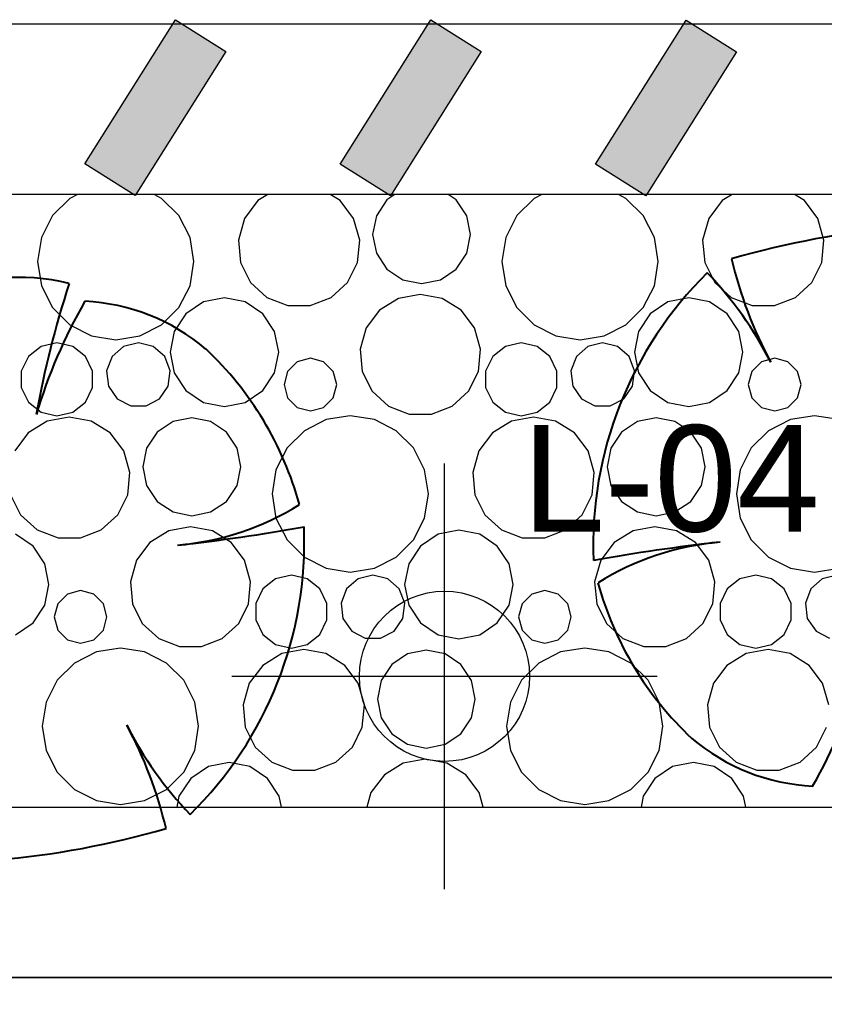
# Model space of a CAD drawing. Header units: millimetres. Extents: x 10585 to 27248, y -6479 to 7523.
# Drawn here: x 18116 to 19061, y 3934 to 5097 of the extents above; entities that cross this region are included whole.
import ezdxf

# ---------------------------------------------------------------- set-up
doc = ezdxf.new("R2010")
doc.units = ezdxf.units.MM
doc.header["$MEASUREMENT"] = 0
doc.layers.add('Dimensioning - General', color=7, linetype='Continuous')
doc.layers.add('Dimensioning - General_Pen_No__1', color=7, linetype='Continuous', lineweight=13)
doc.layers.add('New_Structural - Bearing_Pen_No__1', color=7, linetype='Continuous', lineweight=13)
for name, color, linetype, lineweight, true_color in [('New_0_Pen_No__3', 7, 'Continuous', 18, 0xff6600), ('New_2D Drafting - General_Pen_No__3', 7, 'Continuous', 18, 0xff6600), ('New_KKAEV_Pen_No__150', 7, 'Continuous', 25, 0x5b5b00), ('New_Structural - Bearing_Pen_No__102', 7, 'Continuous', 13, 0xcccccc)]:
    doc.layers.add(name, color=color, linetype=linetype, lineweight=lineweight, true_color=true_color)
doc.styles.add('GENERATED_STYLE_1', font='')
doc.styles.get('GENERATED_STYLE_1').set_extended_font_data('Arial')
doc.dimstyles.new('GENERATED_STYLE__2', dxfattribs={"dimtxt": 100, "dimasz": 47.5, "dimexe": 0.18, "dimexo": 0.0625, "dimgap": 0, "dimtad": 1, "dimdec": 0, "dimzin": 0, "dimdsep": 46, "dimtxsty": 'GENERATED_STYLE_1', "dimblk": 'ARROWHEAD_2', "dimblk1": 'ARROWHEAD_2', "dimblk2": 'ARROWHEAD_2', "dimcen": 0.09, "dimse1": 1, "dimse2": 1, "dimclrd": 7, "dimclre": 7, "dimclrt": 7, "dimadec": 0, "dimazin": 0, "dimtfac": 1, "dimtdec": 4, "dimtmove": 0, "dimatfit": 3, "dimfxl": 0, "dimtolj": 1, "dimtzin": 0, "dimarcsym": 0})

# ---------------------------------------------------------------- blocks, each defined once
blk = doc.blocks.new('*X1')
at = {"layer": 'New_Structural - Bearing_Pen_No__102', "color": 254, "linetype": 'Continuous', "lineweight": 13, "true_color": 0xcccccc}
for p, q in [((18174.8, 4886.9), (18154.5, 4866.6)), ((18183.7, 4891.4), (18174.8, 4886.9)), ((18282.7, 4886.9), (18273.8, 4891.4)), ((18303.1, 4866.6), (18282.7, 4886.9)), ((18395.9, 4884.2), (18380.1, 4863.2)), ((18407.6, 4891.4), (18395.9, 4884.2)), ((18492.3, 4884.2), (18480.6, 4891.4)), ((18508.2, 4863.2), (18492.3, 4884.2)), ((18547.5, 4885.2), (18535, 4866.5)), ((18556.8, 4891.4), (18547.5, 4885.2)), ((18628.9, 4885.2), (18619.5, 4891.4)), ((18641.3, 4866.5), (18628.9, 4885.2)), ((18720.4, 4886.9), (18700.1, 4866.6)), ((18729.3, 4891.4), (18720.4, 4886.9)), ((18828.3, 4886.9), (18819.4, 4891.4)), ((18848.6, 4866.6), (18828.3, 4886.9)), ((18941.5, 4884.2), (18925.6, 4863.2)), ((18953.2, 4891.4), (18941.5, 4884.2)), ((19037.9, 4884.2), (19026.2, 4891.4)), ((19053.7, 4863.2), (19037.9, 4884.2)), ((18154.5, 4866.6), (18141.4, 4841)), ((18316.1, 4841), (18303.1, 4866.6)), ((18380.1, 4863.2), (18372.9, 4837.9)), ((18515.4, 4837.9), (18508.2, 4863.2)), ((18535, 4866.5), (18530.6, 4844.5)), ((18645.7, 4844.5), (18641.3, 4866.5)), ((18700.1, 4866.6), (18687, 4841)), ((18861.7, 4841), (18848.6, 4866.6)), ((18925.6, 4863.2), (18918.4, 4837.9)), ((19060.9, 4837.9), (19053.7, 4863.2)), ((18141.4, 4841), (18137, 4812.6)), ((18320.6, 4812.6), (18316.1, 4841)), ((18372.9, 4837.9), (18375.3, 4811.7)), ((18512.9, 4811.7), (18515.4, 4837.9)), ((18530.6, 4844.5), (18535, 4822.5)), ((18641.3, 4822.5), (18645.7, 4844.5)), ((18687, 4841), (18682.5, 4812.6)), ((18866.2, 4812.6), (18861.7, 4841)), ((18918.4, 4837.9), (18920.9, 4811.7)), ((19058.5, 4811.7), (19060.9, 4837.9)), ((18535, 4822.5), (18547.5, 4803.8)), ((18628.9, 4803.8), (18641.3, 4822.5)), ((18137, 4812.6), (18141.4, 4784.2)), ((18316.1, 4784.2), (18320.6, 4812.6)), ((18375.3, 4811.7), (18387, 4788.1)), ((18501.2, 4788.1), (18512.9, 4811.7)), ((18547.5, 4803.8), (18566.2, 4791.3)), ((18610.2, 4791.3), (18628.9, 4803.8)), ((18682.5, 4812.6), (18687, 4784.2)), ((18861.7, 4784.2), (18866.2, 4812.6)), ((18920.9, 4811.7), (18932.6, 4788.1)), ((19046.8, 4788.1), (19058.5, 4811.7)), ((18566.2, 4791.3), (18588.2, 4787)), ((18588.2, 4787), (18610.2, 4791.3)), ((18141.4, 4784.2), (18154.5, 4758.6)), ((18303.1, 4758.6), (18316.1, 4784.2)), ((18387, 4788.1), (18406.5, 4770.4)), ((18481.8, 4770.4), (18501.2, 4788.1)), ((18687, 4784.2), (18700.1, 4758.6)), ((18848.6, 4758.6), (18861.7, 4784.2)), ((18932.6, 4788.1), (18952, 4770.4)), ((19027.4, 4770.4), (19046.8, 4788.1)), ((18356.4, 4770), (18332, 4765.2)), ((18380.9, 4765.2), (18356.4, 4770)), ((18406.5, 4770.4), (18431, 4760.9)), ((18457.3, 4760.9), (18481.8, 4770.4)), ((18561, 4769.1), (18538.8, 4755.4)), ((18586.6, 4773.9), (18561, 4769.1)), ((18612.3, 4769.1), (18586.6, 4773.9)), ((18634.5, 4755.4), (18612.3, 4769.1)), ((18902, 4770), (18877.6, 4765.2)), ((18926.4, 4765.2), (18902, 4770)), ((18952, 4770.4), (18976.5, 4760.9)), ((19002.8, 4760.9), (19027.4, 4770.4)), ((18154.5, 4758.6), (18174.8, 4738.3)), ((18282.7, 4738.3), (18303.1, 4758.6)), ((18332, 4765.2), (18311.3, 4751.3)), ((18401.6, 4751.3), (18380.9, 4765.2)), ((18431, 4760.9), (18457.3, 4760.9)), ((18538.8, 4755.4), (18523.1, 4734.6)), ((18650.2, 4734.6), (18634.5, 4755.4)), ((18700.1, 4758.6), (18720.4, 4738.3)), ((18828.3, 4738.3), (18848.6, 4758.6)), ((18877.6, 4765.2), (18856.9, 4751.3)), ((18947.1, 4751.3), (18926.4, 4765.2)), ((18976.5, 4760.9), (19002.8, 4760.9)), ((18311.3, 4751.3), (18297.5, 4730.6)), ((18415.4, 4730.6), (18401.6, 4751.3)), ((18856.9, 4751.3), (18843, 4730.6)), ((18961, 4730.6), (18947.1, 4751.3)), ((18174.8, 4738.3), (18200.4, 4725.3)), ((18257.1, 4725.3), (18282.7, 4738.3)), ((18523.1, 4734.6), (18516, 4709.5)), ((18657.3, 4709.5), (18650.2, 4734.6)), ((18720.4, 4738.3), (18746, 4725.3)), ((18802.7, 4725.3), (18828.3, 4738.3)), ((18200.4, 4725.3), (18228.8, 4720.8)), ((18228.8, 4720.8), (18257.1, 4725.3)), ((18297.5, 4730.6), (18292.6, 4706.2)), ((18420.3, 4706.2), (18415.4, 4730.6)), ((18746, 4725.3), (18774.3, 4720.8)), ((18774.3, 4720.8), (18802.7, 4725.3)), ((18843, 4730.6), (18838.2, 4706.2)), ((18965.8, 4706.2), (18961, 4730.6)), ((18141, 4712.9), (18126.1, 4701)), ((18159.6, 4717.2), (18141, 4712.9)), ((18178.2, 4712.9), (18159.6, 4717.2)), ((18193.2, 4701), (18178.2, 4712.9)), ((18237.9, 4712.9), (18224.4, 4701)), ((18255.4, 4717.2), (18237.9, 4712.9)), ((18272.8, 4712.9), (18255.4, 4717.2)), ((18286.3, 4701), (18272.8, 4712.9)), ((18516, 4709.5), (18518.4, 4683.5)), ((18654.9, 4683.5), (18657.3, 4709.5)), ((18686.6, 4712.9), (18671.7, 4701)), ((18705.2, 4717.2), (18686.6, 4712.9)), ((18723.8, 4712.9), (18705.2, 4717.2)), ((18738.7, 4701), (18723.8, 4712.9)), ((18783.5, 4712.9), (18770, 4701)), ((18800.9, 4717.2), (18783.5, 4712.9)), ((18818.4, 4712.9), (18800.9, 4717.2)), ((18831.9, 4701), (18818.4, 4712.9)), ((18126.1, 4701), (18117.8, 4683.8)), ((18201.4, 4683.8), (18193.2, 4701)), ((18224.4, 4701), (18218, 4684.1)), ((18292.7, 4684.1), (18286.3, 4701)), ((18292.6, 4706.2), (18297.5, 4681.8)), ((18415.4, 4681.8), (18420.3, 4706.2)), ((18457.5, 4699.1), (18442, 4694.9)), ((18473, 4694.9), (18457.5, 4699.1)), ((18671.7, 4701), (18663.4, 4683.8)), ((18747, 4683.8), (18738.7, 4701)), ((18770, 4701), (18763.6, 4684.1)), ((18838.3, 4684.1), (18831.9, 4701)), ((18838.2, 4706.2), (18843, 4681.8)), ((18961, 4681.8), (18965.8, 4706.2)), ((19003.1, 4699.1), (18987.5, 4694.9)), ((19018.6, 4694.9), (19003.1, 4699.1)), ((18442, 4694.9), (18430.6, 4683.6)), ((18484.3, 4683.6), (18473, 4694.9)), ((18987.5, 4694.9), (18976.2, 4683.6)), ((19029.9, 4683.6), (19018.6, 4694.9)), ((18117.8, 4683.8), (18117.8, 4664.8)), ((18201.4, 4664.8), (18201.4, 4683.8)), ((18218, 4684.1), (18220.2, 4666.3)), ((18290.5, 4666.3), (18292.7, 4684.1)), ((18297.5, 4681.8), (18311.3, 4661.1)), ((18401.6, 4661.1), (18415.4, 4681.8)), ((18430.6, 4683.6), (18426.5, 4668.1)), ((18488.5, 4668.1), (18484.3, 4683.6)), ((18518.4, 4683.5), (18530, 4660.2)), ((18643.3, 4660.2), (18654.9, 4683.5)), ((18663.4, 4683.8), (18663.4, 4664.8)), ((18747, 4664.8), (18747, 4683.8)), ((18763.6, 4684.1), (18765.8, 4666.3)), ((18836.1, 4666.3), (18838.3, 4684.1)), ((18843, 4681.8), (18856.9, 4661.1)), ((18947.1, 4661.1), (18961, 4681.8)), ((18976.2, 4683.6), (18972, 4668.1)), ((19034.1, 4668.1), (19029.9, 4683.6)), ((18117.8, 4664.8), (18126.1, 4647.6)), ((18193.2, 4647.6), (18201.4, 4664.8)), ((18220.2, 4666.3), (18230.4, 4651.5)), ((18280.3, 4651.5), (18290.5, 4666.3)), ((18426.5, 4668.1), (18430.6, 4652.6)), ((18484.3, 4652.6), (18488.5, 4668.1)), ((18663.4, 4664.8), (18671.7, 4647.6)), ((18738.7, 4647.6), (18747, 4664.8)), ((18765.8, 4666.3), (18776, 4651.5)), ((18825.9, 4651.5), (18836.1, 4666.3)), ((18972, 4668.1), (18976.2, 4652.6)), ((19029.9, 4652.6), (19034.1, 4668.1)), ((18230.4, 4651.5), (18246.4, 4643.1)), ((18264.4, 4643.1), (18280.3, 4651.5)), ((18311.3, 4661.1), (18332, 4647.2)), ((18380.9, 4647.2), (18401.6, 4661.1)), ((18430.6, 4652.6), (18442, 4641.2)), ((18473, 4641.2), (18484.3, 4652.6)), ((18530, 4660.2), (18549.3, 4642.6)), ((18624, 4642.6), (18643.3, 4660.2)), ((18776, 4651.5), (18791.9, 4643.1)), ((18809.9, 4643.1), (18825.9, 4651.5)), ((18856.9, 4661.1), (18877.6, 4647.2)), ((18926.4, 4647.2), (18947.1, 4661.1)), ((18976.2, 4652.6), (18987.5, 4641.2)), ((19018.6, 4641.2), (19029.9, 4652.6)), ((18126.1, 4647.6), (18141, 4635.7)), ((18178.2, 4635.7), (18193.2, 4647.6)), ((18246.4, 4643.1), (18264.4, 4643.1)), ((18332, 4647.2), (18356.4, 4642.4)), ((18356.4, 4642.4), (18380.9, 4647.2)), ((18442, 4641.2), (18457.5, 4637.1)), ((18457.5, 4637.1), (18473, 4641.2)), ((18549.3, 4642.6), (18573.6, 4633.2)), ((18599.7, 4633.2), (18624, 4642.6)), ((18671.7, 4647.6), (18686.6, 4635.7)), ((18723.8, 4635.7), (18738.7, 4647.6)), ((18791.9, 4643.1), (18809.9, 4643.1)), ((18877.6, 4647.2), (18902, 4642.4)), ((18902, 4642.4), (18926.4, 4647.2)), ((18987.5, 4641.2), (19003.1, 4637.1)), ((19003.1, 4637.1), (19018.6, 4641.2)), ((18141, 4635.7), (18159.6, 4631.4)), ((18174.1, 4629.8), (18148.3, 4625)), ((18159.6, 4631.4), (18178.2, 4635.7)), ((18200, 4625), (18174.1, 4629.8)), ((18318.2, 4629), (18296.2, 4624.7)), ((18340.2, 4624.7), (18318.2, 4629)), ((18504.3, 4631.4), (18476, 4626.9)), ((18532.7, 4626.9), (18504.3, 4631.4)), ((18573.6, 4633.2), (18599.7, 4633.2)), ((18686.6, 4635.7), (18705.2, 4631.4)), ((18719.7, 4629.8), (18693.8, 4625)), ((18705.2, 4631.4), (18723.8, 4635.7)), ((18745.5, 4625), (18719.7, 4629.8)), ((18863.7, 4629), (18841.7, 4624.7)), ((18885.8, 4624.7), (18863.7, 4629)), ((19049.9, 4631.4), (19021.5, 4626.9)), ((19078.3, 4626.9), (19049.9, 4631.4)), ((18148.3, 4625), (18125.9, 4611.2)), ((18222.3, 4611.2), (18200, 4625)), ((18296.2, 4624.7), (18277.5, 4612.2)), ((18358.9, 4612.2), (18340.2, 4624.7)), ((18476, 4626.9), (18450.4, 4613.9)), ((18558.3, 4613.9), (18532.7, 4626.9)), ((18693.8, 4625), (18671.5, 4611.2)), ((18767.9, 4611.2), (18745.5, 4625)), ((18841.7, 4624.7), (18823.1, 4612.2)), ((18904.4, 4612.2), (18885.8, 4624.7)), ((19021.5, 4626.9), (18995.9, 4613.9)), ((18125.9, 4611.2), (18110.1, 4590.2)), ((18238.2, 4590.2), (18222.3, 4611.2)), ((18277.5, 4612.2), (18265, 4593.5)), ((18371.3, 4593.5), (18358.9, 4612.2)), ((18450.4, 4613.9), (18430.1, 4593.6)), ((18578.6, 4593.6), (18558.3, 4613.9)), ((18671.5, 4611.2), (18655.6, 4590.2)), ((18783.7, 4590.2), (18767.9, 4611.2)), ((18823.1, 4612.2), (18810.6, 4593.5)), ((18916.9, 4593.5), (18904.4, 4612.2)), ((18995.9, 4613.9), (18975.6, 4593.6)), ((18265, 4593.5), (18260.6, 4571.5)), ((18375.7, 4571.5), (18371.3, 4593.5)), ((18430.1, 4593.6), (18417, 4568)), ((18591.7, 4568), (18578.6, 4593.6)), ((18810.6, 4593.5), (18806.2, 4571.5)), ((18921.3, 4571.5), (18916.9, 4593.5)), ((18975.6, 4593.6), (18962.6, 4568)), ((18245.4, 4564.9), (18238.2, 4590.2)), ((18655.6, 4590.2), (18648.4, 4564.9)), ((18790.9, 4564.9), (18783.7, 4590.2)), ((18260.6, 4571.5), (18265, 4549.5)), ((18371.3, 4549.5), (18375.7, 4571.5)), ((18806.2, 4571.5), (18810.6, 4549.5)), ((18916.9, 4549.5), (18921.3, 4571.5)), ((18242.9, 4538.7), (18245.4, 4564.9)), ((18417, 4568), (18412.5, 4539.6)), ((18596.2, 4539.6), (18591.7, 4568)), ((18648.4, 4564.9), (18650.9, 4538.7)), ((18788.5, 4538.7), (18790.9, 4564.9)), ((18962.6, 4568), (18958.1, 4539.6)), ((18265, 4549.5), (18277.5, 4530.8)), ((18358.9, 4530.8), (18371.3, 4549.5)), ((18810.6, 4549.5), (18823.1, 4530.8)), ((18904.4, 4530.8), (18916.9, 4549.5)), ((18105.3, 4538.7), (18117, 4515.2)), ((18231.2, 4515.2), (18242.9, 4538.7)), ((18412.5, 4539.6), (18417, 4511.2)), ((18591.7, 4511.2), (18596.2, 4539.6)), ((18650.9, 4538.7), (18662.6, 4515.2)), ((18776.8, 4515.2), (18788.5, 4538.7)), ((18958.1, 4539.6), (18962.6, 4511.2)), ((18277.5, 4530.8), (18296.2, 4518.4)), ((18340.2, 4518.4), (18358.9, 4530.8)), ((18823.1, 4530.8), (18841.7, 4518.4)), ((18885.8, 4518.4), (18904.4, 4530.8)), ((18117, 4515.2), (18136.5, 4497.4)), ((18211.8, 4497.4), (18231.2, 4515.2)), ((18296.2, 4518.4), (18318.2, 4514)), ((18318.2, 4514), (18340.2, 4518.4)), ((18417, 4511.2), (18430.1, 4485.6)), ((18578.6, 4485.6), (18591.7, 4511.2)), ((18662.6, 4515.2), (18682, 4497.4)), ((18757.4, 4497.4), (18776.8, 4515.2)), ((18841.7, 4518.4), (18863.7, 4514)), ((18863.7, 4514), (18885.8, 4518.4)), ((18962.6, 4511.2), (18975.6, 4485.6)), ((18316.6, 4500.9), (18291, 4496.1)), ((18342.3, 4496.1), (18316.6, 4500.9)), ((18862.2, 4500.9), (18836.6, 4496.1)), ((18887.8, 4496.1), (18862.2, 4500.9)), ((18131.6, 4478.3), (18110.9, 4492.2)), ((18136.5, 4497.4), (18161, 4487.9)), ((18161, 4487.9), (18187.3, 4487.9)), ((18187.3, 4487.9), (18211.8, 4497.4)), ((18291, 4496.1), (18268.8, 4482.4)), ((18364.5, 4482.4), (18342.3, 4496.1)), ((18607.6, 4492.2), (18586.9, 4478.3)), ((18632, 4497), (18607.6, 4492.2)), ((18656.4, 4492.2), (18632, 4497)), ((18677.1, 4478.3), (18656.4, 4492.2)), ((18682, 4497.4), (18706.5, 4487.9)), ((18706.5, 4487.9), (18732.8, 4487.9)), ((18732.8, 4487.9), (18757.4, 4497.4)), ((18836.6, 4496.1), (18814.4, 4482.4)), ((18910, 4482.4), (18887.8, 4496.1)), ((18145.4, 4457.6), (18131.6, 4478.3)), ((18268.8, 4482.4), (18253.1, 4461.6)), ((18380.2, 4461.6), (18364.5, 4482.4)), ((18430.1, 4485.6), (18450.4, 4465.3)), ((18558.3, 4465.3), (18578.6, 4485.6)), ((18586.9, 4478.3), (18573, 4457.6)), ((18691, 4457.6), (18677.1, 4478.3)), ((18814.4, 4482.4), (18798.7, 4461.6)), ((18925.7, 4461.6), (18910, 4482.4)), ((18975.6, 4485.6), (18995.9, 4465.3)), ((18450.4, 4465.3), (18476, 4452.3)), ((18532.7, 4452.3), (18558.3, 4465.3)), ((18995.9, 4465.3), (19021.5, 4452.3)), ((18150.3, 4433.2), (18145.4, 4457.6)), ((18253.1, 4461.6), (18246, 4436.5)), ((18387.3, 4436.5), (18380.2, 4461.6)), ((18573, 4457.6), (18568.2, 4433.2)), ((18695.8, 4433.2), (18691, 4457.6)), ((18798.7, 4461.6), (18791.5, 4436.5)), ((18932.9, 4436.5), (18925.7, 4461.6)), ((18435.2, 4444.2), (18416.6, 4439.9)), ((18453.8, 4439.9), (18435.2, 4444.2)), ((18476, 4452.3), (18504.3, 4447.8)), ((18504.3, 4447.8), (18532.7, 4452.3)), ((18530.9, 4444.2), (18513.5, 4439.9)), ((18548.4, 4439.9), (18530.9, 4444.2)), ((18980.8, 4444.2), (18962.1, 4439.9)), ((18999.4, 4439.9), (18980.8, 4444.2)), ((19021.5, 4452.3), (19049.9, 4447.8)), ((19049.9, 4447.8), (19078.3, 4452.3)), ((19076.5, 4444.2), (19059, 4439.9)), ((18145.4, 4408.8), (18150.3, 4433.2)), ((18246, 4436.5), (18248.4, 4410.5)), ((18384.9, 4410.5), (18387.3, 4436.5)), ((18416.6, 4439.9), (18401.7, 4428)), ((18468.7, 4428), (18453.8, 4439.9)), ((18513.5, 4439.9), (18500, 4428)), ((18561.9, 4428), (18548.4, 4439.9)), ((18568.2, 4433.2), (18573, 4408.8)), ((18691, 4408.8), (18695.8, 4433.2)), ((18791.5, 4436.5), (18794, 4410.5)), ((18930.5, 4410.5), (18932.9, 4436.5)), ((18962.1, 4439.9), (18947.2, 4428)), ((19014.3, 4428), (18999.4, 4439.9)), ((19059, 4439.9), (19045.5, 4428)), ((18172, 4421.9), (18160.6, 4410.6)), ((18187.5, 4426.1), (18172, 4421.9)), ((18203, 4421.9), (18187.5, 4426.1)), ((18214.3, 4410.6), (18203, 4421.9)), ((18401.7, 4428), (18393.4, 4410.8)), ((18477, 4410.8), (18468.7, 4428)), ((18500, 4428), (18493.6, 4411.2)), ((18568.3, 4411.2), (18561.9, 4428)), ((18717.5, 4421.9), (18706.2, 4410.6)), ((18733.1, 4426.1), (18717.5, 4421.9)), ((18748.6, 4421.9), (18733.1, 4426.1)), ((18759.9, 4410.6), (18748.6, 4421.9)), ((18947.2, 4428), (18938.9, 4410.8)), ((19022.6, 4410.8), (19014.3, 4428)), ((19045.5, 4428), (19039.2, 4411.2)), ((18131.6, 4388.1), (18145.4, 4408.8)), ((18160.6, 4410.6), (18156.5, 4395.1)), ((18218.5, 4395.1), (18214.3, 4410.6)), ((18248.4, 4410.5), (18260, 4387.2)), ((18373.3, 4387.2), (18384.9, 4410.5)), ((18393.4, 4410.8), (18393.4, 4391.8)), ((18477, 4391.8), (18477, 4410.8)), ((18493.6, 4411.2), (18495.8, 4393.3)), ((18566.1, 4393.3), (18568.3, 4411.2)), ((18573, 4408.8), (18586.9, 4388.1)), ((18677.1, 4388.1), (18691, 4408.8)), ((18706.2, 4410.6), (18702, 4395.1)), ((18764.1, 4395.1), (18759.9, 4410.6)), ((18794, 4410.5), (18805.6, 4387.2)), ((18918.8, 4387.2), (18930.5, 4410.5)), ((18938.9, 4410.8), (18938.9, 4391.8)), ((19022.6, 4391.8), (19022.6, 4410.8)), ((19039.2, 4411.2), (19041.3, 4393.3)), ((18156.5, 4395.1), (18160.6, 4379.6)), ((18214.3, 4379.6), (18218.5, 4395.1)), ((18702, 4395.1), (18706.2, 4379.6)), ((18759.9, 4379.6), (18764.1, 4395.1)), ((18110.9, 4374.2), (18131.6, 4388.1)), ((18260, 4387.2), (18279.3, 4369.6)), ((18354, 4369.6), (18373.3, 4387.2)), ((18393.4, 4391.8), (18401.7, 4374.6)), ((18468.7, 4374.6), (18477, 4391.8)), ((18495.8, 4393.3), (18506, 4378.5)), ((18555.9, 4378.5), (18566.1, 4393.3)), ((18586.9, 4388.1), (18607.6, 4374.2)), ((18656.4, 4374.2), (18677.1, 4388.1)), ((18805.6, 4387.2), (18824.8, 4369.6)), ((18899.6, 4369.6), (18918.8, 4387.2)), ((18938.9, 4391.8), (18947.2, 4374.6)), ((19014.3, 4374.6), (19022.6, 4391.8)), ((19041.3, 4393.3), (19051.6, 4378.5)), ((18160.6, 4379.6), (18172, 4368.2)), ((18203, 4368.2), (18214.3, 4379.6)), ((18401.7, 4374.6), (18416.6, 4362.7)), ((18453.8, 4362.7), (18468.7, 4374.6)), ((18506, 4378.5), (18521.9, 4370.1)), ((18539.9, 4370.1), (18555.9, 4378.5)), ((18607.6, 4374.2), (18632, 4369.4)), ((18632, 4369.4), (18656.4, 4374.2)), ((18706.2, 4379.6), (18717.5, 4368.2)), ((18748.6, 4368.2), (18759.9, 4379.6)), ((18947.2, 4374.6), (18962.1, 4362.7)), ((18999.4, 4362.7), (19014.3, 4374.6)), ((19051.6, 4378.5), (19067.5, 4370.1)), ((18172, 4368.2), (18187.5, 4364.1)), ((18187.5, 4364.1), (18203, 4368.2)), ((18279.3, 4369.6), (18303.6, 4360.2)), ((18303.6, 4360.2), (18329.7, 4360.2)), ((18329.7, 4360.2), (18354, 4369.6)), ((18416.6, 4362.7), (18435.2, 4358.4)), ((18435.2, 4358.4), (18453.8, 4362.7)), ((18521.9, 4370.1), (18539.9, 4370.1)), ((18717.5, 4368.2), (18733.1, 4364.1)), ((18733.1, 4364.1), (18748.6, 4368.2)), ((18824.8, 4369.6), (18849.2, 4360.2)), ((18849.2, 4360.2), (18875.2, 4360.2)), ((18875.2, 4360.2), (18899.6, 4369.6)), ((18962.1, 4362.7), (18980.8, 4358.4)), ((18980.8, 4358.4), (18999.4, 4362.7)), ((18206, 4353.9), (18180.4, 4340.9)), ((18234.3, 4358.4), (18206, 4353.9)), ((18262.7, 4353.9), (18234.3, 4358.4)), ((18288.3, 4340.9), (18262.7, 4353.9)), ((18423.8, 4352), (18401.5, 4338.2)), ((18449.7, 4356.8), (18423.8, 4352)), ((18475.5, 4352), (18449.7, 4356.8)), ((18497.9, 4338.2), (18475.5, 4352)), ((18571.7, 4351.7), (18553.1, 4339.2)), ((18593.7, 4356), (18571.7, 4351.7)), ((18615.8, 4351.7), (18593.7, 4356)), ((18634.4, 4339.2), (18615.8, 4351.7)), ((18751.5, 4353.9), (18725.9, 4340.9)), ((18779.9, 4358.4), (18751.5, 4353.9)), ((18808.3, 4353.9), (18779.9, 4358.4)), ((18833.9, 4340.9), (18808.3, 4353.9)), ((18969.4, 4352), (18947, 4338.2)), ((18995.2, 4356.8), (18969.4, 4352)), ((19021.1, 4352), (18995.2, 4356.8)), ((19043.5, 4338.2), (19021.1, 4352)), ((18180.4, 4340.9), (18160.1, 4320.6)), ((18308.6, 4320.6), (18288.3, 4340.9)), ((18401.5, 4338.2), (18385.6, 4317.2)), ((18513.7, 4317.2), (18497.9, 4338.2)), ((18553.1, 4339.2), (18540.6, 4320.5)), ((18646.9, 4320.5), (18634.4, 4339.2)), ((18725.9, 4340.9), (18705.6, 4320.6)), ((18854.2, 4320.6), (18833.9, 4340.9)), ((18947, 4338.2), (18931.2, 4317.2)), ((19059.3, 4317.2), (19043.5, 4338.2)), ((18160.1, 4320.6), (18147, 4295)), ((18321.7, 4295), (18308.6, 4320.6)), ((18385.6, 4317.2), (18378.4, 4291.9)), ((18520.9, 4291.9), (18513.7, 4317.2)), ((18540.6, 4320.5), (18536.2, 4298.5)), ((18651.3, 4298.5), (18646.9, 4320.5)), ((18705.6, 4320.6), (18692.6, 4295)), ((18867.2, 4295), (18854.2, 4320.6)), ((18931.2, 4317.2), (18924, 4291.9)), ((19066.5, 4291.9), (19059.3, 4317.2)), ((18147, 4295), (18142.5, 4266.6)), ((18326.2, 4266.6), (18321.7, 4295)), ((18378.4, 4291.9), (18380.9, 4265.7)), ((18518.5, 4265.7), (18520.9, 4291.9)), ((18536.2, 4298.5), (18540.6, 4276.5)), ((18646.9, 4276.5), (18651.3, 4298.5)), ((18692.6, 4295), (18688.1, 4266.6)), ((18871.7, 4266.6), (18867.2, 4295)), ((18924, 4291.9), (18926.4, 4265.7)), ((18142.5, 4266.6), (18147, 4238.2)), ((18321.7, 4238.2), (18326.2, 4266.6)), ((18540.6, 4276.5), (18553.1, 4257.8)), ((18634.4, 4257.8), (18646.9, 4276.5)), ((18688.1, 4266.6), (18692.6, 4238.2)), ((18867.2, 4238.2), (18871.7, 4266.6)), ((18380.9, 4265.7), (18392.6, 4242.2)), ((18506.8, 4242.2), (18518.5, 4265.7)), ((18553.1, 4257.8), (18571.7, 4245.4)), ((18615.8, 4245.4), (18634.4, 4257.8)), ((18926.4, 4265.7), (18938.1, 4242.2)), ((19052.3, 4242.2), (19064.1, 4265.7)), ((18571.7, 4245.4), (18593.7, 4241)), ((18593.7, 4241), (18615.8, 4245.4)), ((18147, 4238.2), (18160.1, 4212.6)), ((18308.6, 4212.6), (18321.7, 4238.2)), ((18392.6, 4242.2), (18412, 4224.4)), ((18487.4, 4224.4), (18506.8, 4242.2)), ((18692.6, 4238.2), (18705.6, 4212.6)), ((18854.2, 4212.6), (18867.2, 4238.2)), ((18938.1, 4242.2), (18957.6, 4224.4)), ((19032.9, 4224.4), (19052.3, 4242.2)), ((18362, 4224), (18337.6, 4219.2)), ((18386.4, 4219.2), (18362, 4224)), ((18412, 4224.4), (18436.5, 4214.9)), ((18462.8, 4214.9), (18487.4, 4224.4)), ((18566.6, 4223.1), (18544.4, 4209.4)), ((18592.2, 4227.9), (18566.6, 4223.1)), ((18617.8, 4223.1), (18592.2, 4227.9)), ((18640, 4209.4), (18617.8, 4223.1)), ((18907.6, 4224), (18883.1, 4219.2)), ((18932, 4219.2), (18907.6, 4224)), ((18957.6, 4224.4), (18982.1, 4214.9)), ((19008.4, 4214.9), (19032.9, 4224.4)), ((18160.1, 4212.6), (18180.4, 4192.3)), ((18288.3, 4192.3), (18308.6, 4212.6)), ((18337.6, 4219.2), (18316.9, 4205.4)), ((18407.1, 4205.4), (18386.4, 4219.2)), ((18436.5, 4214.9), (18462.8, 4214.9)), ((18544.4, 4209.4), (18528.7, 4188.6)), ((18655.7, 4188.6), (18640, 4209.4)), ((18705.6, 4212.6), (18725.9, 4192.3)), ((18833.9, 4192.3), (18854.2, 4212.6)), ((18883.1, 4219.2), (18862.4, 4205.4)), ((18952.7, 4205.4), (18932, 4219.2)), ((18982.1, 4214.9), (19008.4, 4214.9)), ((18316.9, 4205.4), (18303, 4184.6)), ((18421, 4184.6), (18407.1, 4205.4)), ((18862.4, 4205.4), (18848.6, 4184.6)), ((18966.5, 4184.6), (18952.7, 4205.4)), ((18180.4, 4192.3), (18206, 4179.3)), ((18262.7, 4179.3), (18288.3, 4192.3)), ((18528.7, 4188.6), (18523.8, 4171.4)), ((18660.6, 4171.4), (18655.7, 4188.6)), ((18725.9, 4192.3), (18751.5, 4179.3)), ((18808.3, 4179.3), (18833.9, 4192.3)), ((18206, 4179.3), (18234.3, 4174.8)), ((18234.3, 4174.8), (18262.7, 4179.3)), ((18303, 4184.6), (18300.4, 4171.4)), ((18423.6, 4171.4), (18421, 4184.6)), ((18751.5, 4179.3), (18779.9, 4174.8)), ((18779.9, 4174.8), (18808.3, 4179.3)), ((18848.6, 4184.6), (18846, 4171.4)), ((18969.2, 4171.4), (18966.5, 4184.6))]:
    blk.add_line(p, q, dxfattribs=at)
blk = doc.blocks.new('*D10')
at = {"layer": 'Dimensioning - General_Pen_No__1', "color": 7, "linetype": 'Continuous', "lineweight": 13}
for p, q in [((15089.5, 4891.4), (15089.5, 4922)), ((15120.8, 4873.4), (15058.3, 4909.5)), ((15136.4, 4891.4), (15042.7, 4891.4)), ((15089.5, 3971.4), (15089.5, 4891.4)), ((15058.3, 3989.5), (15120.8, 3953.4)), ((15136.4, 3971.4), (15042.7, 3971.4))]:
    blk.add_line(p, q, dxfattribs=at)
at = {"layer": 'Dimensioning - General_Pen_No__1', "color": 7, "lineweight": 13, "insert": (15069.5, 4317.6), "char_height": 100, "attachment_point": 7, "rotation": 90, "style": 'GENERATED_STYLE_1'}
blk.add_mtext('\\A1;{\\pql;\\fArial|b0|i0|c0|p34;920}', dxfattribs=at)
blk = doc.blocks.new('ARROWHEAD_2')
at = {"color": 0, "linetype": 'Continuous', "lineweight": 0}
for p, q in [((-0.378, -0.655), (0.378, 0.655)), ((0, 0), (-1, 0))]:
    blk.add_line(p, q, dxfattribs=at)

msp = doc.modelspace()

# ---------------------------------------------------------------- hatches: boundary and pattern name
at = {"layer": 'New_Structural - Bearing_Pen_No__1', "linetype": 'Continuous', "lineweight": 13}
for points in [[(18192.5, 4927.3), (18251.8, 4890.1), (18358.1, 5059.5), (18298.9, 5096.7)], [(18492.5, 4927.2), (18551.8, 4889.9), (18658.1, 5059.3), (18598.9, 5096.5)], [(18792.5, 4927), (18851.8, 4889.8), (18958.1, 5059.1), (18898.9, 5096.4)], [(18792.5, 4927), (18851.8, 4889.8), (18958.1, 5059.1), (18898.9, 5096.4)]]:
    msp.add_hatch(color=7, dxfattribs=at).paths.add_polyline_path(points)

# ---------------------------------------------------------------- linework, layer by layer
at = {"layer": 'New_2D Drafting - General_Pen_No__3', "color": 30, "linetype": 'Continuous', "lineweight": 18, "true_color": 0xff6600}
for p, q in [((18615.1, 4325.3), (18615.1, 4575.3)), ((18365.1, 4325.3), (18615.1, 4325.3)), ((18615.1, 4325.3), (18865.1, 4325.3)), ((18615.1, 4075.3), (18615.1, 4325.3))]:
    msp.add_line(p, q, dxfattribs=at)
msp.add_circle((18615.1, 4325.3), 100, dxfattribs=at)
at = {"layer": 'New_KKAEV_Pen_No__150', "color": 58, "linetype": 'Continuous', "lineweight": 25, "true_color": 0x5b5b00}
for centre, radius, start, end in [((19240.4, 3819.1), 1037.5, 94.9279, 106.1252), ((19429, 4927.5), 489.6, 193.1802, 208.4528), ((18115.6, 4557.4), 236.7, 75.7331, 115.681), ((19238.6, 4479.2), 448.9, 134.5126, 182.2962), ((18611.5, 4498.6), 433.6, 26.8241, 43.917), ((19302.5, 4422.4), 1185.9, 162.1064, 169.7754), ((18724.4, 4459.1), 614, 150.0173, 163.5538), ((18181.2, 4529.1), 237.1, 49.6822, 87.2692), ((18065.3, 4423.1), 393.4, 15.3375, 46.8029), ((18272.6, 4804.7), 326.6, 275.0422, 301.799), ((18073.6, 6563.2), 2096.2, 276.2349, 280.3463), ((18001.5, 4483.1), 448.9, 314.5126, 2.2962), ((19166.5, 2399.1), 2096.2, 96.2349, 100.3463), ((18967.6, 4157.6), 326.6, 95.0422, 121.799), ((19174.8, 4539.2), 393.4, 195.3375, 226.8029), ((18515.8, 4503.2), 614, 330.0173, 343.5538), ((17811.2, 4034.8), 489.6, 13.1802, 28.4528), ((18628.6, 4463.8), 433.6, 206.8241, 223.917), ((19059, 4433.2), 237.1, 229.6822, 267.2692), ((17999.7, 5143.2), 1037.5, 274.9279, 286.1252)]:
    msp.add_arc(centre, radius, start, end, dxfattribs=at)
at = {"layer": 'New_Structural - Bearing_Pen_No__1', "color": 7, "linetype": 'Continuous', "lineweight": 13}
for points in [[(18192.5, 4927.3), (18298.9, 5096.7), (18358.1, 5059.5), (18251.8, 4890.1)], [(18492.5, 4927.2), (18598.9, 5096.5), (18658.1, 5059.3), (18551.8, 4889.9)], [(18792.5, 4927), (18898.9, 5096.4), (18958.1, 5059.1), (18851.8, 4889.8)]]:
    msp.add_lwpolyline(points, close=True, dxfattribs=at)
at = {"layer": 'New_Structural - Bearing_Pen_No__1', "color": 7, "linetype": 'Continuous', "lineweight": 13, "flags": 128}
for points in [[(15256.1, 3971.4), (19985.3, 3971.4), (19985.3, 5091.4), (15256.1, 5091.4)], [(15456.1, 4171.4), (19785.3, 4171.4), (19785.3, 4891.4), (15456.1, 4891.4)], [(17620.7, 1671.1), (19935.3, 1671.1), (19935.3, 3971.4), (17620.7, 3971.4)]]:
    msp.add_lwpolyline(points, close=True, dxfattribs=at)

# ---------------------------------------------------------------- block references
at = {"layer": 'New_Structural - Bearing_Pen_No__102', "color": 254, "linetype": 'Continuous', "lineweight": 13, "true_color": 0xcccccc}
msp.add_blockref('*X1', (0, 0), dxfattribs=at)

# ---------------------------------------------------------------- texts
at = {"layer": 'New_0_Pen_No__3', "color": 30, "linetype": 'Continuous', "lineweight": 18, "true_color": 0xff6600, "insert": (18881.1, 4620.4), "char_height": 125, "attachment_point": 2, "style": 'GENERATED_STYLE_1'}
msp.add_mtext('\\A1;{\\pqc;\\fArial|b0|i0|c0|p34;L-04}', dxfattribs=at)

# ---------------------------------------------------------------- dimensions: what is measured, and where the dimension line sits
at = {"layer": 'Dimensioning - General', "color": 7, "linetype": 'Continuous', "lineweight": 13}
dim = msp.add_linear_dim(base=(15089.5, 4891.4), p1=(15424.5, 3971.4), p2=(21775.3, 4891.4), angle=90, dimstyle='GENERATED_STYLE__2', dxfattribs=at)
dim.commit()
dim.dimension.update_dxf_attribs({"geometry": '*D10', "text_midpoint": (15019.5, 4431.9), "dimtype": 160, "text_rotation": 90})

doc.saveas('drawing.dxf')
